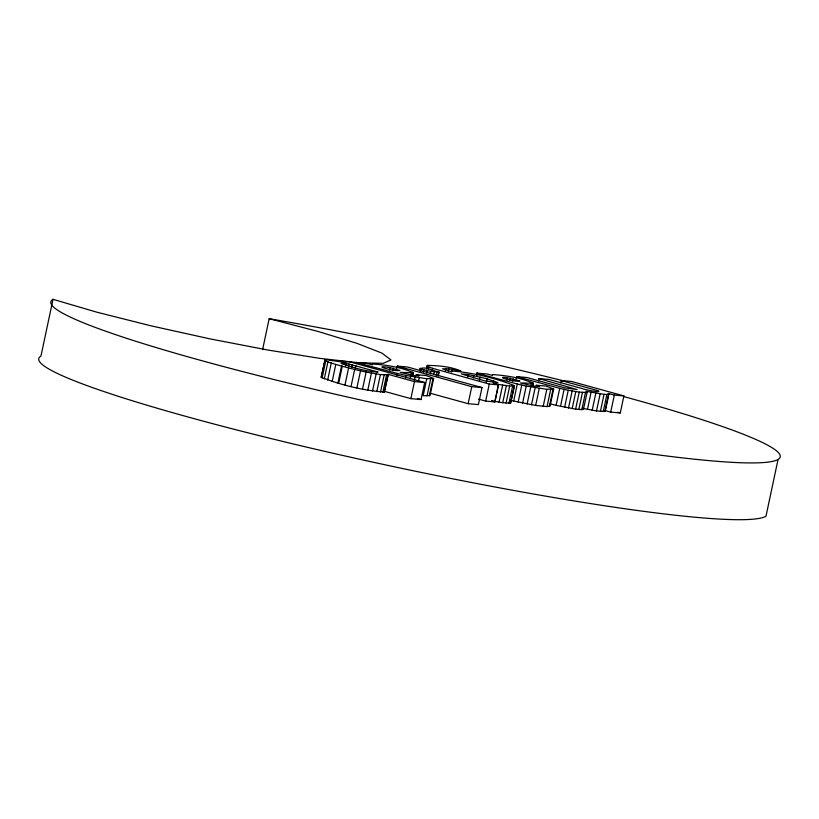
<?xml version="1.0" encoding="UTF-8"?>
<svg xmlns="http://www.w3.org/2000/svg" width="819" height="819" viewBox="0 0 819 819"><rect width="100%" height="100%" fill="white"/><g stroke="black" fill="none" stroke-linecap="round" stroke-linejoin="round"><path stroke-width="1.23" d="M262.612 349.559L269.164 318.704L318.141 331.49L356.849 343.294L381.849 353.071L390.95 359.94L383.343 363.308L359.705 362.878L319.605 358.333L267.885 350.03L209.644 338.8L150.614 325.737L96.632 312.131L53.02 299.324L40.95 356.101A372.84 31.849 12 0 0 363.175 460.022A372.84 31.849 12 0 0 765.98 516.226L778.05 459.449M424.672 382.514L414.486 381.613L387.745 374.242L388.329 374.754L384.295 392.086C362.807 390.428 341.236 385.043 321.191 377.324L324.815 360.288L326.74 359.797L346.079 362.643L340.95 361.148L350.123 361.947L424.672 382.514L421.058 399.539L410.862 398.648L384.121 391.267M325.143 359.899L321.191 377.324M322.133 377.979L325.747 360.954L324.815 360.288M324.293 378.9L327.917 361.865L325.747 360.954M327.651 380.057L331.265 363.022L327.917 361.865M332.186 381.439L335.8 364.414L331.265 363.022M337.899 383.067L341.523 366.032L335.8 364.414M338.677 383.282L342.301 366.247L341.523 366.032M345.587 366.042L346.109 363.605L349.027 364.056L378.05 372.051C365.438 371.498 352.907 367.516 341.083 363.411L346.109 363.605M348.505 366.492L349.027 364.056M344.973 384.971L348.597 367.936L342.301 366.247M351.74 367.096L352.262 364.66M351.044 386.507L354.668 369.471L348.597 367.936M355.282 367.864L355.804 365.428M356.889 387.889L360.514 370.853L354.668 369.471M362.52 389.107L366.144 372.082L380.405 374.58L388.329 374.754M367.782 390.151L371.406 373.116M372.532 390.98L376.156 373.955M376.781 391.605L380.405 374.58M380.528 392.025L384.152 374.989M382.903 392.168L386.527 375.133M384.295 392.086L387.919 375.051M389.752 370.075L390.274 367.639L399.897 370.475C394.072 371.785 369.205 364.353 390.274 367.639M392.69 370.69L393.202 368.253M396.703 368.53L397.215 366.103L407.442 366.994L482.002 387.561L478.378 404.586L468.151 403.695L430.262 393.243M396.754 375.87L397.276 373.433L356.429 362.51L366.717 363.411L372.45 364.803L372.45 364.005C386.251 364.926 400.767 367.127 413.421 372.696L412.899 375.133M405.681 377.948L406.204 375.512L426.771 378.736L433.64 378.439L426.238 375.552L416.052 374.652L419.246 375.808L413.83 375.552L400.256 372.389L413.421 372.696M410.769 375.573L411.281 373.147M410.186 378.839L410.698 376.412M412.387 374.621L412.909 372.195M412.356 375.45L412.878 373.024M414.312 380.845L415.09 377.201M410.862 398.648L414.486 381.613M419.523 370.833C420.925 363.912 434.357 371.631 439.107 372.102L438.329 375.747M419.83 370.567L420.342 368.13M418.448 381.5L419.226 377.846M420.679 371.376L421.191 368.939L420.034 368.396M423.259 372.164L423.781 369.727L421.191 368.939M426.535 368.396L427.436 365.376C438.667 365.602 450.532 366.574 460.913 370.976L448.781 368.878L442.475 368.816L451.504 371.724L451.474 370.956C472.921 372.727 494.574 377.764 514.527 385.688L510.585 403.122L502.733 402.713L491.502 400.798M426.658 369.031L427.436 365.376M426.709 373.034L427.221 370.608L423.781 369.727M428.286 369.389L428.808 366.953L427.047 365.96M426.771 378.736L423.147 395.772L430.016 395.475L433.64 378.439M430.344 373.812L430.855 371.376L439.107 372.102M432.125 370.772L432.647 368.335L428.808 366.953M427.027 396.007L430.64 378.982M433.763 374.406L434.275 371.969M429.33 395.905L432.954 378.869M436.312 375.962L437.09 372.317M438.052 376.023L438.82 372.369M445.29 370.976L445.802 368.55M448.269 371.314L448.781 368.878M451.781 371.826L452.293 369.389M467.782 376.935L468.304 374.498L487.08 378.818L497.911 382.668L484.275 380.763L461.251 373.914L468.304 374.498M473.29 377.989L473.812 375.552M468.151 403.695L471.775 386.66L482.002 387.561M476.771 375.737L477.293 373.3L476.463 373.075L486.762 373.986L492.495 375.368L492.485 374.57C506.296 375.501 520.802 377.692 533.456 383.272L532.944 385.708M479.422 380.671L480.19 377.016M486.302 382.473L487.08 378.818M485.667 401.095L489.291 384.06L498.525 384.879L494.911 401.914L485.667 401.095L478.419 399.099M493.222 383.19L493.734 380.753M495.147 400.245L498.505 384.428L509.684 386.046L514.527 385.688M499.006 402.18L502.631 385.145M506.93 380.149L507.452 377.713L519.932 381.05C515.827 382.524 492.383 375.86 507.452 377.713M502.733 402.713L506.357 385.677M509.787 380.64L510.309 378.204M506.07 403.071L509.684 386.046M512.725 381.265L513.247 378.828M508.968 403.245L512.592 386.21M510.585 403.122L514.199 386.097M516.175 379.054L516.687 376.617L526.914 377.518L564.588 387.848L577.119 389.557L538.974 378.583L538.452 381.009M533.456 383.272L520.29 382.954L533.875 386.118L539.291 386.384L536.087 385.227L546.283 386.118L553.675 389.005L550.061 406.04L547.061 406.582L535.646 405.446L513.687 401.044L517.311 384.009L477.293 373.3M518.14 402.119L521.764 385.094L517.311 384.009M522.614 403.112L526.238 386.077L546.805 389.312L553.675 389.005M530.804 386.148L531.326 383.712M527.119 404.013L530.743 386.977M532.401 386.025L532.913 383.589M531.5 404.801L535.124 387.766M535.646 405.446L539.271 388.421M543.192 406.347L546.805 389.312M547.061 406.582L550.685 389.547M549.375 406.47L552.989 389.445M560.667 382.975L561.179 380.538L571.365 381.429L623.894 395.915L620.27 412.95L610.718 412.111L604.524 410.462L605.313 411.087L604.893 411.455L596.508 410.943L582.278 408.282M583.558 409.05L581.838 409.654L575.614 409.142L556.111 405.374L559.735 388.349L516.687 376.617M560.493 406.408L564.107 389.373L559.735 388.349M564.619 407.299L568.243 390.264L579.238 392.106L587.028 392.475L585.902 391.247L604.023 394.348L608.507 394.42L608.937 394.062L608.148 393.427L614.332 395.075L623.894 395.915M568.509 408.046L572.133 391.011M572.174 408.661L575.798 391.625M575.614 409.142L579.238 392.106M578.828 409.48L582.452 392.455M581.838 409.654L585.452 392.618M583.415 409.51L587.182 392.025M587.448 409.398L591.062 392.362M592.188 410.278L595.812 393.253M596.508 410.943L600.132 393.908M600.409 411.384L604.023 394.348M603.255 411.547L606.879 394.523M604.893 411.455L608.507 394.42M605.313 411.087L608.937 394.062M610.718 412.111L614.332 395.075M538.974 378.583L549.16 379.473L582.606 388.697C583.609 389.301 602.426 393.417 598.31 390.776L561.179 380.538M498.505 384.428L494 383.548L498.525 384.879M427.221 370.608L430.855 371.376M564.107 389.373L568.243 390.264M360.514 370.853L366.144 372.082M521.764 385.094L526.238 386.077M406.204 375.512L397.276 373.433M550.173 403.828L556.111 405.374M510.37 400.163L513.687 401.044M617.823 412.274L620.27 412.95M489.291 384.06L432.647 368.335M397.215 366.103L471.775 386.66M417.393 398.536L421.058 399.539M491.513 400.911L494.911 401.914M623.75 396.58A372.84 31.849 12 0 1 745.239 462.858A372.84 31.849 12 0 1 316.032 389.721A372.84 31.849 12 0 1 53.02 299.324M269.164 318.704A372.84 31.849 12 0 1 565.008 381.224"/></g></svg>
